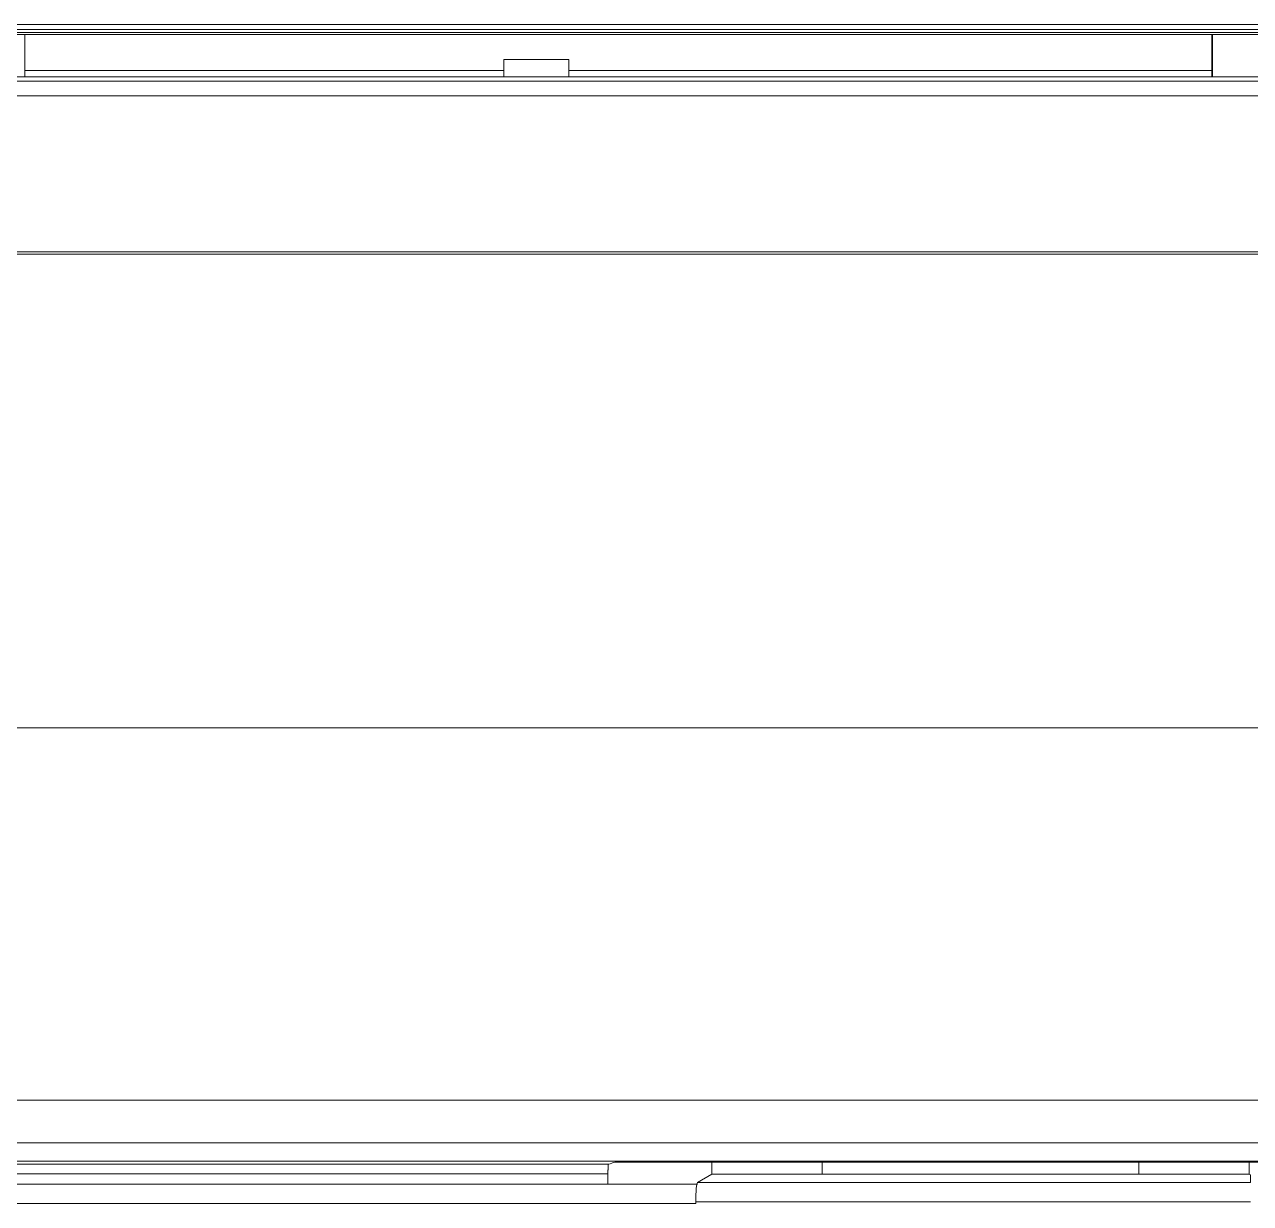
# Model space of a CAD drawing. Header units: millimetres. Extents: x 70151 to 230897, y 35202 to 113211.
# Drawn here: x 178855.6 to 178920.2, y 69091.2 to 69153.3 of the extents above; entities that cross this region are included whole.
import ezdxf

# ---------------------------------------------------------------- set-up
doc = ezdxf.new("R2010")
doc.units = ezdxf.units.MM
doc.header["$LTSCALE"] = 50
doc.layers.add('2-con', color=2, linetype='Continuous')
doc.layers.add('mark-B', color=2, linetype='Continuous', lineweight=20)

# ---------------------------------------------------------------- blocks, each defined once
blk = doc.blocks.new('무풍1WAY 대형')
at = {"layer": 'mark-B'}
for p, q in [((-265.317, -331.797), (-236.093, -331.797)), ((-236.175, -332.808), (-265.317, -332.808)), ((-265.317, -332.808), (-265.317, -333.223)), ((-265.255, -333.26), (-265.317, -333.223)), ((-265.255, -333.26), (-265.255, -333.892)), ((-265.255, -333.26), (-259.427, -333.26)), ((-259.427, -333.26), (-259.427, -333.892)), ((-259.427, -333.26), (-242.758, -333.26)), ((-242.758, -333.892), (-242.758, -333.26)), ((-242.758, -333.26), (-236.93, -333.26)), ((-236.93, -333.26), (-236.175, -332.808)), ((-236.93, -333.26), (-236.93, -333.892)), ((-231.465, -333.28), (-19.452, -333.28)), ((-270.039, -333.891), (-231.832, -333.891)), ((-19.427, -333.778), (-231.49, -333.778)), ((-116.063, -337.154), (-506.369, -337.154)), ((-539.751, -391.078), (539.721, -391.078)), ((-263.316, -393.325), (-263.316, -391.078)), ((-263.281, -393.326), (-263.281, -391.078)), ((-229.405, -391.078), (-229.405, -391.999)), ((-229.405, -391.078), (-229.405, -391.999)), ((-225.978, -391.078), (-225.978, -391.999)), ((-225.978, -391.078), (-225.978, -391.999)), ((-200.742, -391.078), (-200.742, -393.326)), ((-263.283, -391.427), (-229.405, -391.427)), ((-263.283, -391.427), (-229.405, -391.427)), ((-229.405, -391.999), (-225.978, -391.999)), ((-229.405, -391.999), (-225.978, -391.999)), ((-225.978, -391.427), (-200.742, -391.427)), ((-225.978, -391.427), (-200.742, -391.427))]:
    blk.add_line(p, q, dxfattribs=at)
blk.add_ellipse((-236.18, -331.813), major_axis=(0, -0.996), ratio=0.087489, start_param=0.05236, end_param=1.587424, dxfattribs=at)
for points, degree in [([(-236.093, -331.797), (-236.093, -331.768), (-236.093, -331.738), (-236.093, -331.709)], 3), ([(-236.093, -331.709), (-192.924, -331.709), (-149.756, -331.709), (-106.587, -331.709)], 3), ([(-236.18, -332.722), (-106.587, -332.721)], 1), ([(-231.465, -333.28), (-231.465, -333.094), (-231.465, -332.908), (-231.465, -332.722)], 3), ([(-231.49, -333.778), (-231.604, -333.816), (-231.718, -333.854), (-231.832, -333.891)], 3), ([(-535.905, -356.775), (-392.784, -356.775), (-249.664, -356.775), (-106.543, -356.775)], 3), ([(-539.594, -390.852), (-269.791, -390.85), (0.012, -390.851)], 2)]:
    blk.add_open_spline(points, degree=degree, dxfattribs=at)
for points, knots in [([(-231.49, -333.778), (-231.488, -333.777), (-231.486, -333.773), (-231.484, -333.763), (-231.483, -333.759), (-231.482, -333.749), (-231.481, -333.744), (-231.479, -333.725), (-231.477, -333.709), (-231.475, -333.682), (-231.474, -333.672), (-231.473, -333.651), (-231.472, -333.64), (-231.471, -333.606), (-231.47, -333.581), (-231.468, -333.541), (-231.468, -333.527), (-231.467, -333.498), (-231.466, -333.469), (-231.466, -333.439), (-231.465, -333.408), (-231.465, -333.392), (-231.465, -333.344), (-231.465, -333.312), (-231.465, -333.28)], [0, 0, 0, 0, 0.125, 0.125, 0.1875, 0.1875, 0.25, 0.25, 0.375, 0.375, 0.4375, 0.4375, 0.5, 0.5, 0.625, 0.625, 0.6875, 0.6875, 0.75, 0.8125, 0.8125, 0.875, 0.875, 1, 1, 1, 1]), ([(-552.038, -333.936), (-546.287, -333.936), (-540.537, -333.936), (-529.036, -333.936), (-523.285, -333.936), (-506.034, -333.936), (-494.533, -333.936), (-460.029, -333.936), (-437.027, -333.936), (-368.021, -333.936), (-322.017, -333.936), (-184.004, -333.936), (-91.996, -333.936), (0.012, -333.936)], [0, 0, 0, 0, 0.03125, 0.03125, 0.0625, 0.0625, 0.125, 0.125, 0.25, 0.25, 0.5, 0.5, 1, 1, 1, 1]), ([(0.012, -334.913), (-91.996, -334.913), (-184.004, -334.913), (-322.017, -334.913), (-368.021, -334.913), (-437.027, -334.913), (-460.029, -334.913), (-494.533, -334.913), (-506.034, -334.913), (-523.285, -334.913), (-529.036, -334.913), (-540.537, -334.913), (-546.287, -334.912), (-552.038, -334.913)], [0, 0, 0, 0, 0.5, 0.5, 0.75, 0.75, 0.875, 0.875, 0.9375, 0.9375, 0.96875, 0.96875, 1, 1, 1, 1]), ([(-532.792, -381.746), (-443.991, -381.746), (-355.191, -381.746), (-177.589, -381.746), (-88.788, -381.746), (0.012, -381.746)], [0, 0, 0, 0, 0.5, 0.5, 1, 1, 1, 1]), ([(0.012, -381.867), (-6.577, -381.867), (-13.166, -381.867), (-46.113, -381.867), (-72.471, -381.867), (-151.543, -381.867), (-204.258, -381.867), (-303.136, -381.867), (-349.299, -381.867), (-402.093, -381.867), (-408.725, -381.867), (-441.719, -381.867), (-468.082, -381.867), (-507.227, -381.867), (-520.01, -381.867), (-532.792, -381.867)], [0, 0, 0, 0, 0.037102, 0.037102, 0.18551, 0.18551, 0.482327, 0.482327, 0.74225, 0.74225, 0.77959, 0.77959, 0.928027, 0.928027, 1, 1, 1, 1]), ([(-533.95, -390.086), (-533.286, -390.086), (-532.622, -390.086), (-529.303, -390.086), (-526.647, -390.086), (-513.369, -390.086), (-502.747, -390.086), (-449.635, -390.086), (-407.145, -390.086), (-303.878, -390.086), (-243.1, -390.086), (-174.308, -390.086), (-166.295, -390.086), (-131.919, -390.086), (-105.556, -390.086), (-52.792, -390.086), (-26.39, -390.086), (0.012, -390.086)], [0, 0, 0, 0, 0.00373, 0.00373, 0.01865, 0.01865, 0.07833, 0.07833, 0.317053, 0.317053, 0.658526, 0.658526, 0.703548, 0.703548, 0.851663, 0.851663, 1, 1, 1, 1]), ([(-539.545, -393.326), (-538.14, -393.325), (-536.735, -393.325), (-533.925, -393.325), (-532.519, -393.325), (-528.304, -393.325), (-525.494, -393.325), (-517.063, -393.325), (-511.443, -393.325), (-494.582, -393.325), (-460.859, -393.325), (-382.174, -393.325), (-314.729, -393.325), (-179.84, -393.325), (-89.914, -393.325), (0.012, -393.325)], [0, 0, 0, 0, 0.007812, 0.007812, 0.015625, 0.015625, 0.03125, 0.03125, 0.0625, 0.0625, 0.125, 0.25, 0.5, 0.5, 1, 1, 1, 1]), ([(0.012, -393.414), (-89.914, -393.414), (-224.803, -393.414), (-382.174, -393.414), (-460.86, -393.414), (-494.582, -393.414), (-511.443, -393.414), (-517.063, -393.414), (-525.494, -393.414), (-528.304, -393.414), (-532.52, -393.414), (-533.925, -393.414), (-536.735, -393.414), (-538.14, -393.415), (-539.545, -393.415)], [0, 0, 0, 0, 0.5, 0.75, 0.875, 0.9375, 0.9375, 0.96875, 0.96875, 0.984375, 0.984375, 0.992188, 0.992188, 1, 1, 1, 1]), ([(-539.545, -393.574), (-539.098, -393.574), (-538.651, -393.574), (-537.656, -393.574), (-537.106, -393.574), (-531.615, -393.574), (-526.673, -393.574), (-519.534, -393.574), (-517.337, -393.574), (-512.944, -393.574), (-510.747, -393.574), (-504.157, -393.574), (-499.764, -393.574), (-493.174, -393.574), (-490.978, -393.574), (-486.584, -393.574), (-484.388, -393.574), (-477.798, -393.574), (-473.405, -393.574), (-466.815, -393.574), (-464.618, -393.574), (-460.225, -393.574), (-458.028, -393.574), (-451.438, -393.574), (-447.045, -393.574), (-440.455, -393.574), (-438.258, -393.574), (-433.865, -393.574), (-431.669, -393.574), (-425.079, -393.574), (-420.685, -393.574), (-414.096, -393.574), (-411.899, -393.574), (-407.506, -393.574), (-405.309, -393.574), (-400.916, -393.574), (-398.719, -393.574), (-392.129, -393.574), (-387.736, -393.574), (-381.146, -393.574), (-378.949, -393.574), (-374.556, -393.574), (-372.36, -393.574), (-365.77, -393.574), (-361.376, -393.574), (-354.787, -393.574), (-352.59, -393.574), (-348.197, -393.574), (-346, -393.574), (-341.966, -393.574), (-340.128, -393.574), (-272.201, -393.574), (-206.112, -393.574), (-104.877, -393.574), (-69.731, -393.574), (-25.798, -393.574), (-17.011, -393.574), (-6.028, -393.574), (-3.832, -393.574), (-1.086, -393.574), (-0.537, -393.574), (0.012, -393.574)], [0, 0, 0, 0, 0.002483, 0.002483, 0.005537, 0.005537, 0.033016, 0.033016, 0.04523, 0.04523, 0.057443, 0.057443, 0.08187, 0.08187, 0.094084, 0.094084, 0.106297, 0.106297, 0.130724, 0.130724, 0.142938, 0.142938, 0.155152, 0.155152, 0.179579, 0.179579, 0.191792, 0.191792, 0.204006, 0.204006, 0.228433, 0.228433, 0.240646, 0.240646, 0.25286, 0.25286, 0.265073, 0.265073, 0.2895, 0.2895, 0.301714, 0.301714, 0.313927, 0.313927, 0.338354, 0.338354, 0.350568, 0.350568, 0.362781, 0.362781, 0.373, 0.373, 0.740463, 0.740463, 0.935879, 0.935879, 0.984733, 0.984733, 0.996947, 0.996947, 1, 1, 1, 1]), ([(0.012, -393.844), (-122.413, -393.844), (-244.838, -393.844), (-409.753, -393.844), (-452.242, -393.844), (-505.354, -393.844), (-515.976, -393.844), (-529.254, -393.844), (-531.91, -393.844), (-535.23, -393.844), (-535.893, -393.844), (-536.888, -393.844), (-537.219, -393.844), (-538.213, -393.844), (-538.877, -393.844), (-539.541, -393.844)], [0, 0, 0, 0, 0.680702, 0.680702, 0.916951, 0.916951, 0.976013, 0.976013, 0.990779, 0.990779, 0.99447, 0.99447, 0.996309, 0.996309, 1, 1, 1, 1])]:
    blk.add_open_spline(points, degree=3, knots=knots, dxfattribs=at)
blk = doc.blocks.new('dpdjzjs')
at = {"layer": 'mark-B', "rotation": 180}
blk.add_blockref('무풍1WAY 대형', (178654.915, 88751.491), dxfattribs=at)

msp = doc.modelspace()

# ---------------------------------------------------------------- block references
at = {"layer": '2-con'}
msp.add_blockref('dpdjzjs', (0, -19992.043), dxfattribs=at)

doc.saveas('drawing.dxf')
